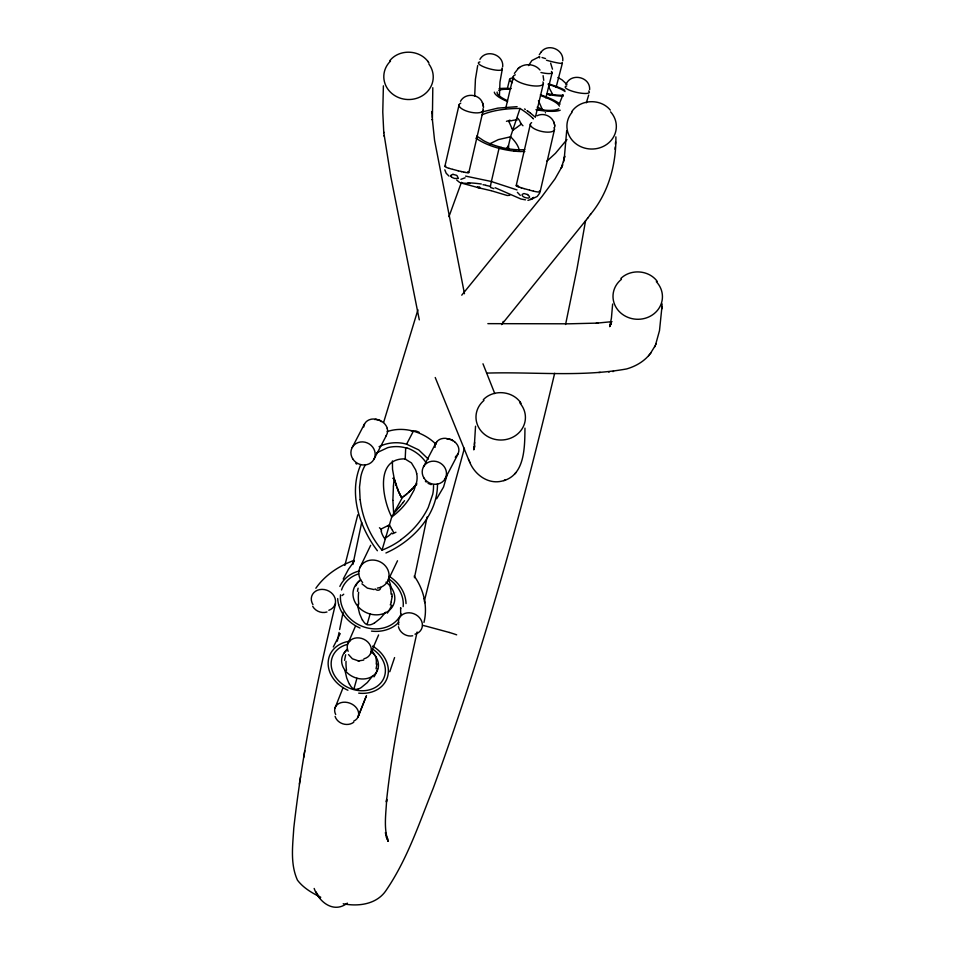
<?xml version="1.0" encoding="UTF-8"?>
<svg xmlns="http://www.w3.org/2000/svg" width="955" height="955" viewBox="0 0 955 955"><rect width="100%" height="100%" fill="white"/><g stroke="black" fill="none" stroke-linecap="round" stroke-linejoin="round"><path stroke-width="1.43" d="M474.683 96.121L475.423 79.253L477.703 65.501M499.393 96.706L499.978 82.011L502.27 69.238M464.464 293.722L434.561 140.278L432.329 119.1L432.376 120.091L432.806 87.693M562.758 60.845C564.047 49.708 548.48 42.927 541.33 51.749M502.64 66.946C504.288 54.602 486.035 48.514 479.935 59.353M383.385 85.831L382.776 112.033L383.779 132.781M400.646 613.146L400.646 607.655L400.706 608.645M566.685 130.716L564.262 158.423L561.301 168.032L562.698 164.714L562.304 165.633M475.542 426.205L474.42 444.612M524.964 428.127C524.701 446.785 525.262 476.127 501.662 481.165C487.695 484.495 474.349 474.253 469.49 461.599M405.183 459.069L405.708 447.871L403.535 447.334A34.296 31.443 27.6 0 0 391.132 446.964A33.174 30.417 27.6 0 0 387.658 447.68L376.545 452.885M655.584 344.767L659.499 330.621L661.958 306.686M661.851 308.859L662.101 303.893M590.405 214.505C608.514 192.803 616.214 164.797 615.88 136.852M612.633 304.048L611.415 318.111L609.696 326.658L611.188 323.363L609.732 326.204L610.4 324.724M393.424 486.119L392.887 500.348M615.044 149.314L615.223 146.986M615.414 144.217L615.593 141.877M393.436 485.952L394.093 478.909M377.034 663.904L376.055 668.739M392.23 596.421L391.108 601.901M474.038 448.707L474.623 442.344M344.564 660.347L345.662 654.772M392.398 460.919L392.529 469.311L394.415 479.732M474.253 446.427L473.835 449.578L474.921 445.937M335.575 603.656C317.788 677.692 302.293 752.492 293.77 828.2C292.755 845.462 290.069 863.857 297.459 880.164C303.368 887.971 312.118 893.056 320.761 897.246M447.167 474.647L443.55 487.026L436.686 498.761M357.445 591.312L358.113 588.196M299.345 784.043L300.562 776.69M303.654 757.578L304.788 750.761M585.594 220.605L576.939 269.179L565.575 324.497M564.262 158.423L564.692 156.178L563.593 161.777M337.33 641.139L339.061 632.437M339.634 629.536L343.12 612.167M352.896 564.5L361.706 522.409M414.446 577.715L427.112 516.977M417.12 632.007C404.598 688.209 392.433 744.685 386.405 802.021L386.668 799.395C386.059 813.278 383.48 827.866 388.076 841.319L387.145 838.383M444.899 166.277L459.057 104.883M468.857 172.437L483.17 110.362M499.035 148.323L491.383 181.534A8.237 0.692 -74.7 0 0 490.536 186.213M507.702 149.087L510.531 136.804L520.033 108.464L521.86 109.646A90.582 33.58 13 0 1 532.687 118.074M516.213 185.556L530.359 124.162M540.148 191.728L554.461 129.629M424.295 601.304L442.619 527.924L464.417 448.229M554.652 373.286C521.406 513.539 482.872 652.802 433.236 788.197C419.161 823.317 407.117 860.085 385.39 891.409C375.876 904.492 358.137 906.689 343.215 903.776M505.768 108.118L513.253 76.591M535.528 116.594L543.347 83.634M344.874 565.42L357.779 514.793M507.189 89.221L509.624 79.372M545.854 97.935L552.157 72.676M556.073 87.406L562.376 63.209M423.96 622.409C427.947 606.544 423.662 589.211 414.195 576.068M588.686 95.046L586.334 102.818M394.582 657.577L389.771 671.771M358.221 688.973L357.564 689.152A6.375 6.327 -89.9 0 1 353.923 688.937L356.943 678.229M362.542 619.95A13.155 12.845 83.2 0 0 365.299 623.639A6.518 6.482 -48.3 0 0 367.066 624.558L370.11 614.005M383.624 422.397L417.932 309.802M386.083 536.388L391.717 516.989L402.533 497.257M386.107 536.316L382.012 550.14L380.209 547.967A90.641 83.121 27.6 0 1 369.74 531.517A103.94 95.321 27.6 0 1 360.178 499.716M525.453 199.834L520.952 199.01L495.132 187.729M502.318 324.127L503.213 321.405M448.957 216.642L461.432 182.31M562.937 94.82L559.463 103.498M335.05 707.906L343.143 687.469M366.493 695.574L358.018 716.99L366.159 696.434M528.497 65.597L531.899 60.523L537.617 57.622M347.978 643.503L355.427 626.241M370.588 653.518L378.598 634.944M650.164 353.816L654.987 346.068M539.73 193.041L537.211 196.467L533.057 198.437M610.161 325.249L610.83 323.769M654.557 347.023L656.025 343.812M333.319 646.953L340.219 633.595M561.671 167.161L555.034 178.86L542.07 196.372L461.754 295.179M565.957 84.673C570.445 72.377 590.524 76.639 589.629 89.698M359.856 567.724L370.659 545.317M387.993 580.533L397.519 560.764M343.227 579.017L348.408 569.371L354.389 561.003M352.192 447.525L364.5 423.936M373.894 459.355L386.023 436.16M379.075 446.689C387.014 442.595 397.59 441.532 406.591 444.171L413.36 431.206A8.237 0.692 -74.6 0 1 413.885 431.218M405.159 459.069L405.541 458.269M423.483 466.804L436.017 442.786M445.197 478.634L458.03 454.067M360.811 464.572C348.253 493.138 359.319 527.1 377.404 550.749M514.399 73.392L518.493 68.199M539.288 54.733L541.401 51.666M415.688 484.973L413.622 487.348M372.343 676.307L367.317 682.55L361.288 687.516A14.397 14.325 76.1 0 1 358.244 689.033M506.52 148.491L508.514 145.626M460.489 101.302C465.085 92.599 479.326 93.674 482.538 102.961M315.854 588.256C324.987 575.125 338.953 565.921 353.816 560.466M501.59 324.616L587.743 218.086M385.653 612.286L380.293 618.446L374.467 623.018M587.456 218.468L590.703 214.087M566.972 139.537L555.44 153.349L546.761 161.288M416.786 483.433L415.998 484.448L416.702 484.71M404.526 500.683L402.688 503.01M415.783 484.758L414.386 486.465M402.628 503.094L399.823 506.496M487.181 373.095C533.547 371.686 580.819 377.213 626.683 368.928C635.278 366.433 643.491 361.85 649.257 354.902M648.552 355.761L650.88 352.944M571.794 111.568C580.485 99.069 600.683 98.293 610.305 110.1M399.751 506.568L398.999 507.463M398.915 507.559L397.113 509.624M414.136 486.704L413.312 487.683M396.91 509.863L396.241 510.603M389.652 60.869C399.357 48.454 420.63 49.565 428.95 62.946M396.146 510.71L393.794 513.277M436.769 441.735L437.306 441.174A16.128 12.511 26 0 1 438.882 439.945L439.969 439.324A10.947 8.32 22.3 0 1 442.452 438.56L443.263 438.405A12.809 9.61 21.4 0 1 445.961 438.369L451.476 439.849M412.99 488.053L409.086 492.004M514.566 474.086L515.975 472.558M412.548 488.53L410.268 490.87M393.663 513.408L392.887 500.456M533.75 197.363L531.398 199.297L527.948 200.395M395.931 532.233L392.457 533.821M410.101 490.977L408.847 492.219M483.314 399.715C493.58 388.924 513.205 390.786 521.132 403.44M407.642 493.293L408.656 492.326M407.582 493.353L406.4 494.356M620.857 278.466C630.909 268.63 649.054 270.05 657.315 281.498M342.081 595.586L343.74 594.201M406.687 494.057L402.544 497.304M406.293 494.439L403.667 496.493M532.114 198.831L532.771 198.294M519.222 67.638C525.405 62.863 535.051 64.021 540.017 70.025M518.111 68.497L519.58 67.351M489.533 143.93L498.331 139.621L510.531 136.804M512.954 130.19L516.524 127.6M516.727 127.457L521.37 124.102L522.958 125.75M353.756 722.231C347.536 726.934 337.521 723.83 335.086 716.417M465.085 177.821L460.895 179.313M347.345 903.132C333.689 913.816 318.91 901.998 314.159 888.46M387.467 525.883L382.155 528.509M387.646 525.787L389.222 525.011M381.845 528.652L380.973 529.07L379.445 527.757M508.705 120.664L509.958 120.103M537.08 115.758C543.18 112.606 551.453 115.782 553.84 122.228M385.927 552.981C412.56 541.318 437.963 514.733 437.474 483.672M477.464 187.192L479.625 186.894M382.012 550.14L384.531 549.125A90.582 83.061 27.6 0 0 400.861 539.921M387.145 431.612C404.025 425.811 423.59 431.923 436.005 444.254M481.833 112.022L497.782 108.13L517.109 106.662M503.786 480.592L504.467 480.353M504.861 480.21L505.541 479.983M363.712 660.06L358.985 660.86M506.46 121.321L508.585 120.712L509.051 121.774M446.797 438.823L446.928 438.787A4.154 1.659 18.8 0 1 447.585 438.715M326.968 612C321.644 613.683 315.413 611.212 312.703 606.341M611.045 321.883L612 321.656L596.278 323.184L597.878 323.088L569.323 323.805L487.862 323.65M533.379 198.389L530.992 198.664M412.667 635.791C406.496 637.092 399.847 632.855 398.426 626.707M461.766 182.894L461.122 183.026L480.21 188.159M608.574 371.937L609.421 371.853M612.656 371.531L613.54 371.447M598.785 372.51L600.373 372.414M524.808 151.511L520.224 151.523M452.873 174.323L456.418 175.278A4.154 1.504 18.5 0 1 457.051 175.708L458.412 178.418L454.711 178.478A3.951 0.943 16.4 0 1 451.5 176.854M376.282 419.424L378.359 419.723M447.573 438.703L449.041 438.834M520.033 108.464L517.55 108.476A90.641 33.604 13 0 0 501.578 109.67A103.94 38.534 13 0 0 482.096 114.803M520.105 151.511L518.123 151.427M470.039 183.491L461.229 183.074M374.097 589.581L367.353 588.113L361.921 583.851M348.527 654.569L352.383 658.783L358.232 660.812M357.994 660.8L359.283 660.872M518.004 151.415L516.75 151.344M516.5 151.32L515.485 151.236M515.354 151.224L514.709 151.165M514.327 151.129L513.683 151.057M467.198 172.664L466.697 172.616A16.128 1.874 17.2 0 1 465.24 172.413M513.301 151.021C500.157 149.386 486.931 145.649 475.877 138.177M542.022 57.503L545.544 58.589M482.991 184.709L485.653 185.139M465.598 176.102L490.882 181.39L517.001 189.914M465.181 172.378L464.118 172.187M404.383 458.877C374.467 458.758 382.883 500.169 391.717 516.989A84.243 77.26 27.6 0 0 409.456 498.379L414.076 490.07L416.631 482.168A24.806 22.753 27.6 0 0 416.738 473.62M392.756 478.288L394.152 478.67M480.329 188.183L491.133 190.714M460.895 171.47L461.719 171.673M501.184 147.285L497.71 146.354A34.296 12.713 13 0 1 486.405 142.092A33.174 12.296 13 0 1 483.6 140.66L476.712 136.028M478.789 187.825L477.512 187.419M458.233 170.814L452.718 169.322M529.524 190.093L524.009 188.601M491.73 190.869L507.212 195.5L509.767 195.321M406.591 444.171L418.684 449.877L428.341 459.14M405.708 447.871L407.224 448.337M449.351 438.906L451.106 439.658M449.351 632.461L426.491 626.277A53.158 20.341 17.4 0 0 422.504 625.37M405.266 459.104L411.45 462.924L415.592 469.812A27.922 25.606 27.6 0 1 416.667 473.632M520.833 187.657L521.561 187.872M431.123 484.651L428.043 483.349M518.828 186.977L518.028 186.667M557.899 77.534L562.006 79.826L566.948 84.434M378.669 419.83L379.815 420.379A4.154 1.671 16.2 0 1 380.281 420.701M380.186 420.57L374.67 419.078A12.594 9.514 21.9 0 0 371.149 419.221A12.916 10.051 25.3 0 0 363.783 426.957M527.709 194.557L524.164 193.59A4.154 1.528 15.9 0 0 523.507 193.674C519.795 194.748 523.937 197.59 526.014 197.757A3.951 0.943 16.5 0 0 529.13 197.852M459.749 182.536L456.693 180.053M355.797 463.462L356.74 464.07M524.582 108.942L525.346 109.455M520.284 195.381L517.383 192.337M448.993 176.102L446.176 173.237L444.815 169.823M526.981 110.577L527.709 111.09M527.864 111.21L529.5 112.404M529.571 112.463L530.479 113.144M530.55 113.203L535.301 117.167M380.568 420.904L381.26 421.656M425.417 481.272L426.228 482.048M386.023 836.914L387.778 838.586M371.423 649.866L376.222 657.35M451.19 176.794L450.665 175.947M548.862 87.263L552.981 95.011M427.661 61.168L428.091 61.777M519.842 401.649L520.272 402.258M538.441 100.705L542.595 110.088M319.997 898.154L315.807 891.648M393.723 532.58L392.374 530.18M362.327 620.058L359.629 613.814L357.755 606.246M520.809 123.064L521.37 124.102M550.629 63.149L552.491 69.166M392.195 529.87L391.407 528.461M389.556 525.095L391.311 528.282M349.423 684.425L346.725 678.002L344.994 670.529M401.733 497.806L401.196 496.994M401.566 497.507L400.885 496.385M401.243 496.91L400.563 495.788M400.921 496.302L400.097 494.857M400.611 495.693L399.787 494.224M390.297 586.263L390.774 587.289M400.145 494.762L399.476 493.604M435.229 377.512L468.929 460.429M399.835 494.129L398.331 491.073M468.475 459.474L469.956 462.578M399.524 493.508L398.963 492.505M399.095 492.553L398.092 490.536M509.17 122.061L511.773 128.089M512.632 130.095L511.856 128.304M398.39 490.966L394.463 479.541M398.116 490.333L397.399 488.841M494.774 393.579L482.979 363.795M397.459 488.721L397.077 487.754M554.067 122.837L554.569 124.771M482.764 103.558L483.266 105.504M553.685 121.822L554.222 123.267M482.382 102.543L482.932 103.988M396.301 485.916L396.027 485.104M387.3 428.365L387.014 427.577A16.128 12.654 17.6 0 0 386.035 425.655L385.259 424.533A10.947 8.332 20.5 0 0 383.289 422.564L382.609 422.003A12.809 9.622 21 0 0 380.174 420.582M396.038 484.818L394.642 480.21M381.558 530.98L381.021 529.249M386.321 835.565L385.402 832.641L388.076 841.319M394.57 480.329L394.212 478.562M543.097 75.66L543.753 80.363M519.317 150.329L518.804 148.514A84.243 31.24 13 0 0 510.579 136.804M419.293 319.853L390.846 176.914L383.683 131.921M424.151 598.415L424.33 599.406M424.748 601.722L424.927 602.724M554.664 125.439L554.771 127.003M483.361 106.16L483.481 107.736M554.509 124.341L554.736 125.881M483.206 105.062L483.433 106.614M360.119 499.716L359.522 487.074L360.823 476.593A46.115 42.283 27.6 0 1 365.49 464.643M384.065 135.491L384.149 136.29M508.549 146.187L508.717 149.469M432.281 117.441L432.173 111.413L432.197 113.526M451.452 439.563A7.186 3.366 9.4 0 1 452.634 440.744M456.347 456.275A12.296 9.848 22.3 0 1 455.237 457.206M454.652 441.759A12.916 10.147 18.4 0 1 456.144 456.12M451.5 439.813A12.594 9.526 20.8 0 1 454.616 441.783M435.038 447.394A12.666 9.813 25.3 0 1 436.924 441.843M374.897 419.639A7.186 3.187 26.4 0 1 376.019 419.197M387.169 428.377A12.666 9.908 18.2 0 1 385.725 436.149M553.912 127.719A12.367 4.584 13 0 1 541.461 131.384A12.367 4.584 13 0 1 531.637 122.646M527.387 194.545A7.186 2.065 24.7 0 1 529.559 197.231M539.348 191.012A12.916 1.516 16.7 0 1 533.427 191.167M533.296 191.072A12.594 0.931 15.1 0 1 529.643 190.176M524.152 188.613A12.809 0.824 14.6 0 1 521.74 187.908M521.215 187.705A10.947 0.86 14.1 0 1 519.222 187.049M517.968 186.667A16.128 1.731 11.9 0 1 516.93 186.201M516.321 185.974A12.666 1.325 12.3 0 1 518.064 185.509M482.848 108.81A12.367 4.584 13 0 1 469.299 111.902A12.367 4.584 13 0 1 460.764 103.152M450.808 175.959A7.186 2.244 8.9 0 1 453.124 174.443M448.957 168.331A12.916 1.433 12.3 0 1 445.818 166.051M452.443 169.31A12.594 0.907 14.4 0 1 449.16 168.319M460.764 171.423A12.809 0.824 14.9 0 1 458.173 170.778M463.76 172.055A10.947 0.883 15.3 0 1 461.432 171.542M467.723 171.745A12.666 1.409 16.8 0 1 467.902 172.915M537.176 107.163A21.428 4.966 13.9 0 1 544.099 110.529M545.401 112.642A32.661 10.672 48.5 0 1 545.389 112.905M548.731 86.26A14.397 9.562 10.4 0 1 549.376 87.168M546.69 93.793A18.909 3.307 14.2 0 1 550.092 95.082M517.443 118.098A21.452 14.516 -27 0 1 520.571 123.159M510.65 120.987A21.643 14.826 31.9 0 1 517.121 120.02M386.011 582.168A21.428 18.229 23.8 0 1 389.903 609.791A21.428 18.229 23.8 0 1 359.14 607.738A21.428 18.229 23.8 0 1 360.274 580.449M391.681 605.148A32.661 26.227 -37.8 0 1 387.312 613.146M391.383 601.972A27.588 19.016 -44.5 0 1 390.285 604.897M392.039 593.914A27.253 18.372 -45.2 0 1 391.944 596.505M390.237 587.588A31.634 21.953 -42 0 1 391.049 594.189M388.637 580.306A33.723 24.675 -20.1 0 1 390.702 586.119M355.809 585.821A28.268 17.632 65 0 1 360.656 579.816M358.782 604.121A28.555 15.029 80.1 0 1 358.626 592.207M358.34 606.186A36.959 26.048 74.9 0 1 358.006 604.145M380.579 587.397A3.104 2.638 23.8 0 1 375.124 588.865M367.054 624.57A6.53 6.482 -53.2 0 0 370.468 624.725L370.791 624.666A14.54 14.468 -57.9 0 0 374.432 622.958M353.923 688.925A6.387 6.351 -85 0 1 352.395 688.089A12.451 12.081 70.1 0 1 349.649 684.317M371.125 651.644A18.909 15.483 22.8 0 1 374.372 674.708A18.909 15.483 22.8 0 1 347.978 673.466A18.909 15.483 22.8 0 1 346.522 650.486M377.559 668.739A27.373 20.306 -35.8 0 1 374.014 676.856M346.534 670.315A27.409 14.122 76.6 0 1 346.02 661.314M375.828 657.577A27.361 17.859 -42 0 1 376.222 664.143M344.194 653.053A27.456 16.008 64.1 0 1 347.453 649.066M391.753 533.045A21.452 18.252 -60.9 0 1 385.259 537.987M384.972 538.942A21.643 21.273 -68.2 0 1 381.117 531.111M449.351 632.473A53.158 20.341 17.4 0 1 456.669 634.836M490.476 187.49A16.904 3.378 17.9 0 1 493.819 188.613M485.88 185.413A16.307 4.524 16.7 0 1 490.536 186.476M467.855 182.906A34.762 3.999 11.8 0 1 481.284 184.005M532.52 118.074A100.538 37.281 13 0 1 533.391 118.898M524.737 149.637A36.039 13.358 13 0 1 501.256 147.44M494.332 92.134A34.905 8.094 13.9 0 0 495.585 94.438A35.61 8.261 13.9 0 0 499.883 97.756A35.013 8.117 13.9 0 0 507.606 101.6M498.999 88.755A34.905 8.094 13.9 0 1 499.895 88.612A35.61 8.261 13.9 0 1 505.505 88.302A35.013 8.117 13.9 0 1 511.176 88.612M560.215 110.195A35.013 8.117 13.9 0 1 535.922 109.718M540.351 94.808A35.013 8.117 13.9 0 1 560.036 104.155M558.735 108.751A32.172 7.461 13.9 0 1 538.322 109.419M507.451 100.645A32.172 7.461 13.9 0 1 497.137 92.062M498.832 90.403A32.172 7.461 13.9 0 1 509.875 89.328M541.461 95.906A32.172 7.461 13.9 0 1 559.403 106.1M501.829 68.187A12.367 2.889 15.2 0 1 488.912 68.653A12.367 2.889 15.2 0 1 479.899 61.92M588.638 91.023A12.367 2.841 12.6 0 1 576.307 92.313A12.367 2.841 12.6 0 1 566.733 85.974M551.429 71.494A12.367 2.543 14 0 1 540.96 72.52M562.041 62.839A12.367 1.146 14.6 0 1 558.472 63.066A12.367 1.146 14.6 0 1 546.511 60.225M539.659 57.849A12.367 1.146 14.6 0 1 539.778 56.811M563.128 96.192A30.894 5.408 14.2 0 1 546.654 94.127M513.515 77.833A30.894 5.408 14.2 0 0 510.83 81.521A31.42 5.503 14.2 0 0 512.453 82.703M548.397 83.813A30.894 5.408 14.2 0 1 564.835 90.164M563.068 95.202A27.826 4.871 14.2 0 1 548.54 93.9M512.608 80.59A27.826 4.871 14.2 0 1 513.289 79.396M548.122 84.303A27.826 4.871 14.2 0 1 565.05 91.549M542.894 81.963A15.459 4.835 13.4 0 1 526.253 84.589A15.459 4.835 13.4 0 1 515.294 74.836M415.377 430.836A16.904 9.335 16.7 0 1 419.221 432.305M410.805 430.633A16.307 7.879 18.1 0 1 412.214 430.908M400.742 539.778A100.538 92.193 27.6 0 0 428.27 507.439L432.746 494.236A45.9 42.092 27.6 0 0 433.498 484.746M407.331 448.026A36.039 33.043 27.6 0 1 426.408 463.139M338.655 604.563A34.905 29.689 23.8 0 1 337.664 598.558M339.861 586.43A34.905 29.689 23.8 0 1 343.764 580.294A35.61 30.297 23.8 0 1 350.963 574.313A35.013 29.784 23.8 0 1 359.39 570.983M398.892 622.23A35.013 29.784 23.8 0 1 371.495 631.136M360.023 628.044A35.013 29.784 23.8 0 1 341.806 612.131A35.61 30.297 23.8 0 1 338.643 604.563M389.234 576.319A35.013 29.784 23.8 0 1 406.03 603.584M401.219 613.814A32.172 27.373 23.8 0 1 364.738 627.22A32.172 27.373 23.8 0 1 340.529 594.81M341.544 589.963A32.172 27.373 23.8 0 1 358.674 573.871M388.494 578.73A32.172 27.373 23.8 0 1 403.153 606.604M312.965 604.622A12.367 10.541 21.4 0 1 317.49 590.226A12.367 10.541 21.4 0 1 334.143 596.183A12.367 10.541 21.4 0 1 328.818 610.293M398.736 624.916A12.367 10.493 26.1 0 1 406.914 612.919A12.367 10.493 26.1 0 1 421.716 621.371A12.367 10.493 26.1 0 1 414.959 634.168M348.145 651.322A12.367 10.338 23.3 0 1 354.627 638.215A12.367 10.338 23.3 0 1 370.409 645.711A12.367 10.338 23.3 0 1 363.939 658.819M335.694 714.507A12.367 9.502 21.6 0 1 340.971 702.665A12.367 9.502 21.6 0 1 356.812 708.383A12.367 9.502 21.6 0 1 353.804 721.049M372.605 646.117A30.894 25.296 22.8 0 1 387.515 676.952A30.894 25.296 22.8 0 1 358.71 693.151M347.907 690.238A30.894 25.296 22.8 0 1 332.03 676.665A31.42 25.725 22.8 0 1 329.141 670.183A30.799 25.224 22.8 0 1 333.343 649.519A31.42 25.725 22.8 0 1 339.598 644.482A30.894 25.296 22.8 0 1 349.852 641.199M372.355 648.923A27.826 22.789 22.8 0 1 378.12 685.547A27.826 22.789 22.8 0 1 336.124 677.907A27.826 22.789 22.8 0 1 347.453 644.386M362.625 582.55A15.459 13.776 25.7 0 1 365.837 561.576A15.459 13.776 25.7 0 1 387.897 569.872A15.459 13.776 25.7 0 1 377.38 588.101M428.902 64.081A24.723 22.729 2.5 0 1 423.925 94.688A24.723 22.729 2.5 0 1 390.332 92.074A24.723 22.729 2.5 0 1 390.523 61.096M610.591 111.854A24.723 22.729 2.5 0 1 608.801 142.773A24.723 22.729 2.5 0 1 575.113 143.119A24.723 22.729 2.5 0 1 572.105 112.236M656.3 281.677A24.723 22.729 2.5 0 1 654.032 313.741A24.723 22.729 2.5 0 1 619.138 311.425A24.723 22.729 2.5 0 1 621.407 279.361M520.033 403.249A24.723 22.729 2.5 0 1 516.56 434.835A24.723 22.729 2.5 0 1 482.12 432.161A24.723 22.729 2.5 0 1 483.958 400.455M474.038 448.408L473.835 449.578L474.038 448.408M423.984 478.061A12.367 11.341 27.6 0 0 445.03 478.933A12.367 11.341 27.6 0 0 434.012 461.17A12.367 11.341 27.6 0 0 423.984 478.061M352.693 458.782A12.367 11.341 27.6 0 0 373.727 459.653A12.367 11.341 27.6 0 0 362.709 441.89A12.367 11.341 27.6 0 0 352.693 458.782"/></g></svg>
